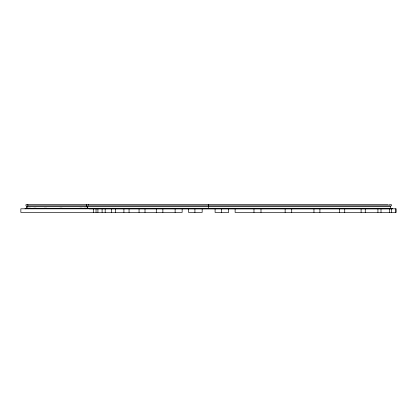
<?xml version="1.0" encoding="UTF-8"?>
<svg xmlns="http://www.w3.org/2000/svg" width="417" height="417" viewBox="0 0 417 417"><rect width="100%" height="100%" fill="white"/><g stroke="black" fill="none" stroke-linecap="round" stroke-linejoin="round"><path stroke-width="0.63" d="M208.62 204.596L208.641 208.802M25.182 208.802L26.438 208.37M85.756 208.802L86.814 208.37A0.933 0.933 0 0 0 87.236 207.588L87.236 206.717A0.74 0.74 0 0 0 86.512 205.836M28.632 208.802L27.574 208.37A0.933 0.933 0 0 1 27.152 207.588L27.152 206.717A0.74 0.74 0 0 1 27.876 205.836L27.824 204.565M392.069 208.802L89.207 208.802L88.149 208.37A0.933 0.933 0 0 1 87.721 207.588L87.721 206.717A0.74 0.74 0 0 1 88.446 205.836L88.394 204.565M389.191 204.799L391.375 204.596L391.36 205.836A0.74 0.74 0 0 0 390.588 206.717L390.588 207.588A0.933 0.933 0 0 0 391.01 208.37L392.069 208.609M86.564 204.565L86.465 205.836M388.269 204.565L25.995 204.565L25.937 205.836A0.74 0.74 0 0 1 26.667 206.717L26.667 207.588A0.933 0.933 0 0 1 26.24 208.37M28.069 205.836L87.372 205.836M89.233 205.836L390.161 205.836M27.152 206.717L87.481 206.717M87.721 206.717L390.588 206.717M28.179 208.198L30.483 208.198M33.761 208.198L36.18 208.198M44.259 208.198L46.668 208.198M59.855 208.198L62.175 208.198M79.887 208.198L82.279 208.198M83.906 208.198L86.21 208.198M27.574 208.37L28.757 208.37M30.54 208.37L34.21 208.37M36.435 208.37L44.145 208.37M46.584 208.37L60.267 208.37M62.149 208.37L79.689 208.37M82.175 208.37L84.036 208.37M85.897 208.37L87.143 208.37M88.149 208.37L391.01 208.37M25.182 208.609L26.38 208.609M30.399 208.609L34.126 208.609M36.336 208.609L44.504 208.609M46.303 208.609L60.507 208.609M61.752 208.609L80.439 208.609M81.675 208.609L84.14 208.609M85.756 208.609L87.226 208.609M25.098 208.703L26.297 208.703M30.483 208.703L34.21 208.703M35.862 208.703L44.583 208.703M46.381 208.703L59.954 208.703M61.82 208.703L80.497 208.703M81.732 208.703L84.203 208.703M85.673 208.703L86.475 208.703M89.29 208.703L392.152 208.703M182.255 208.802L344.734 208.802L344.734 212.435M344.922 208.802L396.15 208.802L396.15 212.435L235.115 212.435L235.115 208.802M395.514 208.802L395.514 212.435M391.412 208.802L391.412 212.435M389.53 208.802L389.53 212.435M381.008 208.802L381.008 212.435M377.932 208.802L377.932 212.435M365.266 208.802L365.266 212.435M361.096 208.802L361.096 212.435M339.594 208.802L339.594 212.435M319.912 208.802L319.912 212.435M313.959 208.802L313.959 212.435M291.723 208.802L291.723 212.435M285.134 208.802L285.134 212.435M260.995 208.802L260.995 212.435M253.974 208.802L253.974 212.435M228.688 208.802L228.688 212.435L215.089 212.435L215.089 208.802M221.448 208.802L221.448 212.435M202.162 208.802L202.162 212.435L188.562 212.435L188.562 208.802M194.921 208.802L194.921 212.435M175.119 208.802L175.119 212.435M162.875 208.802L162.875 212.435M156.292 208.802L156.292 212.435M145.007 208.802L145.007 212.435M139.054 208.802L139.054 212.435M129.056 208.802L129.056 212.435M123.917 208.802L123.917 212.435M115.681 208.802L115.681 212.435M111.511 208.802L111.511 212.435M105.178 208.802L105.178 212.435M102.097 208.802L102.097 212.435M97.922 208.802L97.922 212.435M96.035 208.802L96.035 212.435M93.538 208.802L93.538 212.435M182.14 208.802L20.85 208.802L20.85 212.435L182.14 212.435L182.14 208.802"/></g></svg>
